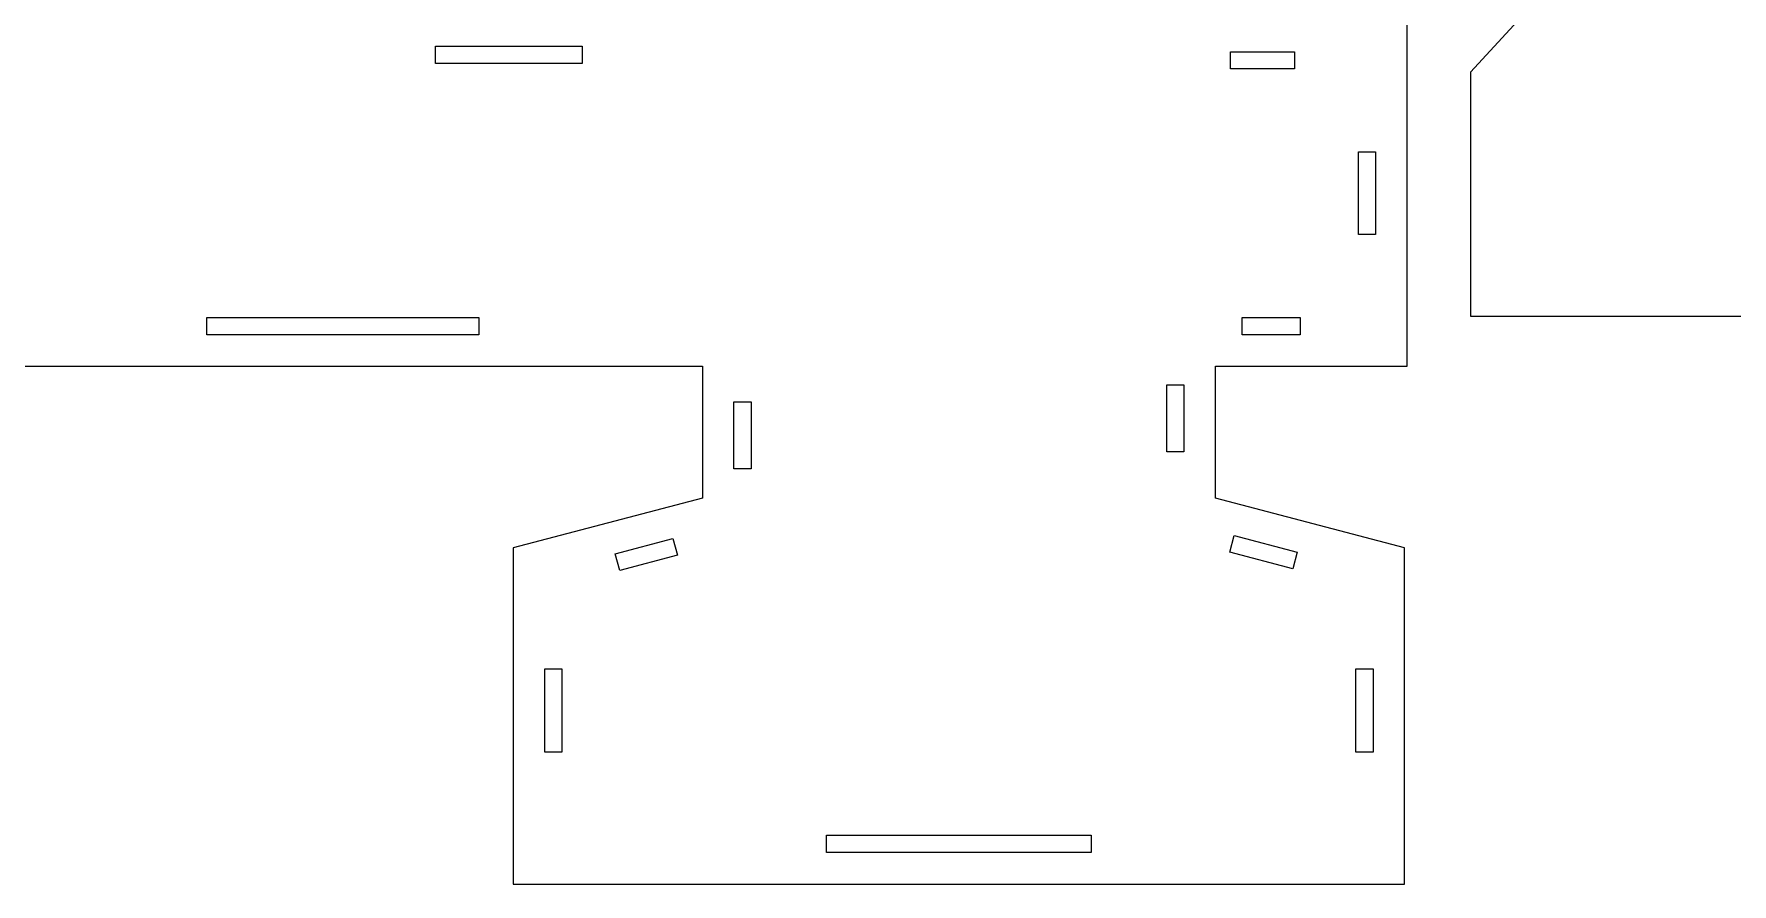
# Model space of a CAD drawing. Header units: centimetres. Extents: x -191 to 212, y -234 to 239.
# Drawn here: x -133.18 to -103.61, y -219.26 to -204.46 of the extents above; entities that cross this region are included whole.
import ezdxf

# ---------------------------------------------------------------- set-up
doc = ezdxf.new("R2010")
doc.units = ezdxf.units.CM
doc.header["$MEASUREMENT"] = 0
doc.layers.add('Capa 1', color=7, linetype='Continuous')

msp = doc.modelspace()

# ---------------------------------------------------------------- linework, layer by layer
at = {"layer": 'Capa 1', "color": 240, "lineweight": 9}
for points, knots in [([(-112.60844, -204.22116), (-112.60844, -204.22116), (-109.27031, -204.22116), (-109.27031, -204.22116), (-109.27031, -204.22116), (-109.27031, -210.24712), (-109.27031, -210.24712), (-109.27031, -210.24712), (-112.60844, -210.24712), (-112.60844, -210.24712), (-112.60844, -210.24712), (-112.60844, -212.54479), (-112.60844, -212.54479), (-112.60844, -212.54479), (-109.31367, -213.40934), (-109.31367, -213.40934), (-109.31367, -213.40934), (-109.31367, -219.2644), (-109.31367, -219.2644), (-109.31367, -219.2644), (-124.83378, -219.2644), (-124.83378, -219.2644), (-124.83378, -219.2644), (-124.83378, -213.41184), (-124.83378, -213.41184), (-124.83378, -213.41184), (-121.53901, -212.54479), (-121.53901, -212.54479), (-121.53901, -212.54479), (-121.53901, -210.24712), (-121.53901, -210.24712), (-121.53901, -210.24712), (-135.75855, -210.24712), (-135.75855, -210.24712), (-135.75855, -210.24712), (-135.75855, -204.78474), (-135.75855, -204.78474), (-135.75855, -204.78474), (-121.49566, -189.30798), (-121.49566, -189.30798), (-121.49566, -189.30798), (-112.60844, -189.30798), (-112.60844, -189.30798), (-112.60844, -189.30798), (-112.60844, -204.22116), (-112.60844, -204.22116)], [0, 0, 0, 0, 0.06666667, 0.06666667, 0.06666667, 0.13333333, 0.13333333, 0.13333333, 0.2, 0.2, 0.2, 0.26666667, 0.26666667, 0.26666667, 0.33333333, 0.33333333, 0.33333333, 0.4, 0.4, 0.4, 0.46666667, 0.46666667, 0.46666667, 0.53333333, 0.53333333, 0.53333333, 0.6, 0.6, 0.6, 0.66666667, 0.66666667, 0.66666667, 0.73333333, 0.73333333, 0.73333333, 0.8, 0.8, 0.8, 0.86666667, 0.86666667, 0.86666667, 0.93333333, 0.93333333, 0.93333333, 1, 1, 1, 1]), ([(-123.63601, -204.67263), (-123.63601, -204.67263), (-126.18447, -204.67263), (-126.18447, -204.67263), (-126.18447, -204.67263), (-126.18447, -204.97263), (-126.18447, -204.97263), (-126.18447, -204.97263), (-123.63601, -204.97263), (-123.63601, -204.97263), (-123.63601, -204.97263), (-123.63601, -204.67263), (-123.63601, -204.67263)], [0, 0, 0, 0, 0.25, 0.25, 0.25, 0.5, 0.5, 0.5, 0.75, 0.75, 0.75, 1, 1, 1, 1]), ([(-112.34426, -205.06969), (-112.34426, -205.06969), (-111.23155, -205.06969), (-111.23155, -205.06969), (-111.23155, -205.06969), (-111.23155, -204.76969), (-111.23155, -204.76969), (-111.23155, -204.76969), (-112.34426, -204.76969), (-112.34426, -204.76969), (-112.34426, -204.76969), (-112.34426, -205.06969), (-112.34426, -205.06969)], [0, 0, 0, 0, 0.25, 0.25, 0.25, 0.5, 0.5, 0.5, 0.75, 0.75, 0.75, 1, 1, 1, 1]), ([(-110.11884, -206.51266), (-110.11884, -206.51266), (-110.11884, -207.95562), (-110.11884, -207.95562), (-110.11884, -207.95562), (-109.81884, -207.95562), (-109.81884, -207.95562), (-109.81884, -207.95562), (-109.81884, -206.51266), (-109.81884, -206.51266), (-109.81884, -206.51266), (-110.11884, -206.51266), (-110.11884, -206.51266)], [0, 0, 0, 0, 0.25, 0.25, 0.25, 0.5, 0.5, 0.5, 0.75, 0.75, 0.75, 1, 1, 1, 1]), ([(-125.43033, -209.39859), (-125.43033, -209.39859), (-130.17017, -209.39859), (-130.17017, -209.39859), (-130.17017, -209.39859), (-130.17017, -209.69859), (-130.17017, -209.69859), (-130.17017, -209.69859), (-125.43033, -209.69859), (-125.43033, -209.69859), (-125.43033, -209.69859), (-125.43033, -209.39859), (-125.43033, -209.39859)], [0, 0, 0, 0, 0.25, 0.25, 0.25, 0.5, 0.5, 0.5, 0.75, 0.75, 0.75, 1, 1, 1, 1]), ([(-111.13155, -209.39859), (-111.13155, -209.39859), (-112.14426, -209.39859), (-112.14426, -209.39859), (-112.14426, -209.39859), (-112.14426, -209.69859), (-112.14426, -209.69859), (-112.14426, -209.69859), (-111.13155, -209.69859), (-111.13155, -209.69859), (-111.13155, -209.69859), (-111.13155, -209.39859), (-111.13155, -209.39859)], [0, 0, 0, 0, 0.25, 0.25, 0.25, 0.5, 0.5, 0.5, 0.75, 0.75, 0.75, 1, 1, 1, 1]), ([(-113.45697, -210.5688), (-113.45697, -210.5688), (-113.45697, -211.73901), (-113.45697, -211.73901), (-113.45697, -211.73901), (-113.15697, -211.73901), (-113.15697, -211.73901), (-113.15697, -211.73901), (-113.15697, -210.5688), (-113.15697, -210.5688), (-113.15697, -210.5688), (-113.45697, -210.5688), (-113.45697, -210.5688)], [0, 0, 0, 0, 0.25, 0.25, 0.25, 0.5, 0.5, 0.5, 0.75, 0.75, 0.75, 1, 1, 1, 1]), ([(-120.69048, -212.03214), (-120.69048, -212.03214), (-120.69048, -210.86536), (-120.69048, -210.86536), (-120.69048, -210.86536), (-120.99048, -210.86536), (-120.99048, -210.86536), (-120.99048, -210.86536), (-120.99048, -212.03214), (-120.99048, -212.03214), (-120.99048, -212.03214), (-120.69048, -212.03214), (-120.69048, -212.03214)], [0, 0, 0, 0, 0.25, 0.25, 0.25, 0.5, 0.5, 0.5, 0.75, 0.75, 0.75, 1, 1, 1, 1]), ([(-122.98052, -213.80155), (-122.98052, -213.80155), (-121.97578, -213.53715), (-121.97578, -213.53715), (-121.97578, -213.53715), (-122.05213, -213.24703), (-122.05213, -213.24703), (-122.05213, -213.24703), (-123.05686, -213.51143), (-123.05686, -213.51143), (-123.05686, -213.51143), (-122.98052, -213.80155), (-122.98052, -213.80155)], [0, 0, 0, 0, 0.25, 0.25, 0.25, 0.5, 0.5, 0.5, 0.75, 0.75, 0.75, 1, 1, 1, 1]), ([(-112.35871, -213.48757), (-112.35871, -213.48757), (-111.26046, -213.77576), (-111.26046, -213.77576), (-111.26046, -213.77576), (-111.18431, -213.48558), (-111.18431, -213.48558), (-111.18431, -213.48558), (-112.28257, -213.1974), (-112.28257, -213.1974), (-112.28257, -213.1974), (-112.35871, -213.48757), (-112.35871, -213.48757)], [0, 0, 0, 0, 0.25, 0.25, 0.25, 0.5, 0.5, 0.5, 0.75, 0.75, 0.75, 1, 1, 1, 1]), ([(-123.98525, -216.9659), (-123.98525, -216.9659), (-123.98525, -215.51593), (-123.98525, -215.51593), (-123.98525, -215.51593), (-124.28525, -215.51593), (-124.28525, -215.51593), (-124.28525, -215.51593), (-124.28525, -216.9659), (-124.28525, -216.9659), (-124.28525, -216.9659), (-123.98525, -216.9659), (-123.98525, -216.9659)], [0, 0, 0, 0, 0.25, 0.25, 0.25, 0.5, 0.5, 0.5, 0.75, 0.75, 0.75, 1, 1, 1, 1]), ([(-110.1622, -215.51458), (-110.1622, -215.51458), (-110.1622, -216.96523), (-110.1622, -216.96523), (-110.1622, -216.96523), (-109.8622, -216.96523), (-109.8622, -216.96523), (-109.8622, -216.96523), (-109.8622, -215.51458), (-109.8622, -215.51458), (-109.8622, -215.51458), (-110.1622, -215.51458), (-110.1622, -215.51458)], [0, 0, 0, 0, 0.25, 0.25, 0.25, 0.5, 0.5, 0.5, 0.75, 0.75, 0.75, 1, 1, 1, 1]), ([(-114.76988, -218.41587), (-114.76988, -218.41587), (-119.37757, -218.41587), (-119.37757, -218.41587), (-119.37757, -218.41587), (-119.37757, -218.71587), (-119.37757, -218.71587), (-119.37757, -218.71587), (-114.76988, -218.71587), (-114.76988, -218.71587), (-114.76988, -218.71587), (-114.76988, -218.41587), (-114.76988, -218.41587)], [0, 0, 0, 0, 0.25, 0.25, 0.25, 0.5, 0.5, 0.5, 0.75, 0.75, 0.75, 1, 1, 1, 1])]:
    msp.add_open_spline(points, degree=3, knots=knots, dxfattribs=at)
at = {"layer": 'Capa 1', "color": 114, "lineweight": 9}
msp.add_open_spline([(-86.76374, -205.09395), (-86.76374, -205.09395), (-83.42561, -205.09395), (-83.42561, -205.09395), (-83.42561, -205.09395), (-83.42561, -209.37433), (-83.42561, -209.37433), (-83.42561, -209.37433), (-86.76374, -209.37433), (-86.76374, -209.37433), (-86.76374, -209.37433), (-86.76374, -213.21811), (-86.76374, -213.21811), (-86.76374, -213.21811), (-83.46897, -214.08266), (-83.46897, -214.08266), (-83.46897, -214.08266), (-83.46897, -218.39161), (-83.46897, -218.39161), (-83.46897, -218.39161), (-97.2435, -218.39161), (-97.2435, -218.39161), (-97.2435, -218.39161), (-97.2435, -214.08467), (-97.2435, -214.08467), (-97.2435, -214.08467), (-93.94873, -213.21762), (-93.94873, -213.21762), (-93.94873, -213.21762), (-93.94873, -209.37433), (-93.94873, -209.37433), (-93.94873, -209.37433), (-108.16827, -209.37433), (-108.16827, -209.37433), (-108.16827, -209.37433), (-108.16827, -205.12557), (-108.16827, -205.12557), (-108.16827, -205.12557), (-94.39561, -190.18077), (-94.39561, -190.18077), (-94.39561, -190.18077), (-86.76374, -190.18077), (-86.76374, -190.18077), (-86.76374, -190.18077), (-86.76374, -205.09395), (-86.76374, -205.09395)], degree=3, knots=[0, 0, 0, 0, 0.06666667, 0.06666667, 0.06666667, 0.13333333, 0.13333333, 0.13333333, 0.2, 0.2, 0.2, 0.26666667, 0.26666667, 0.26666667, 0.33333333, 0.33333333, 0.33333333, 0.4, 0.4, 0.4, 0.46666667, 0.46666667, 0.46666667, 0.53333333, 0.53333333, 0.53333333, 0.6, 0.6, 0.6, 0.66666667, 0.66666667, 0.66666667, 0.73333333, 0.73333333, 0.73333333, 0.8, 0.8, 0.8, 0.86666667, 0.86666667, 0.86666667, 0.93333333, 0.93333333, 0.93333333, 1, 1, 1, 1], dxfattribs=at)

doc.saveas('drawing.dxf')
